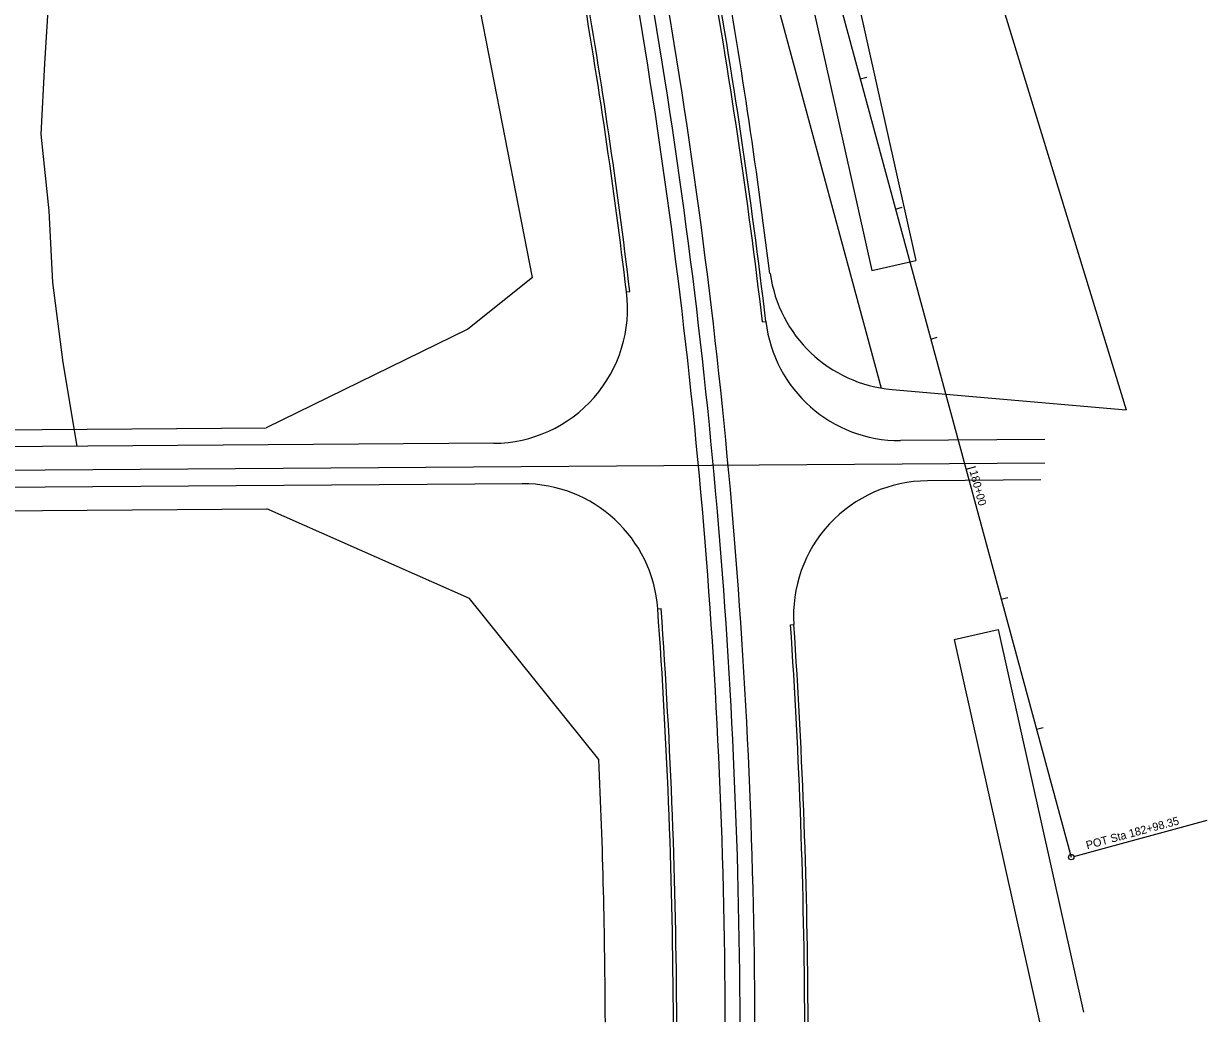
# Model space of a CAD drawing. Extents: x 264955 to 277281, y 268012 to 276549.
# Drawn here: x 276242 to 277121, y 269587 to 270328 of the extents above; entities that cross this region are included whole.
import ezdxf

# ---------------------------------------------------------------- set-up
doc = ezdxf.new("R2010")
doc.units = 0
for name, color, linetype in [('Alignment_EX_50 Centerline', 7, 'Continuous'), ('Level 3', 7, 'Continuous'), ('Level 32', 7, 'Continuous'), ('Level 6', 7, 'Continuous'), ('ROW_EX ROW Line', 7, 'Continuous'), ('ROW_EX_County or Township Lines', 7, 'Continuous'), ('Topo_Curb and Gutter', 7, 'Continuous'), ('Topo_EOP', 7, 'Continuous')]:
    doc.layers.add(name, color=color, linetype=linetype)

msp = doc.modelspace()

# ---------------------------------------------------------------- linework, layer by layer
at = {"layer": 'Alignment_EX_50 Centerline'}
msp.add_arc((272174.66, 269572.27), 4599.4, 0.18234, 10.01382, dxfattribs=at)
at = {"layer": 'Level 3'}
msp.add_line((277005.21, 270221.56), (277005.21, 270221.56), dxfattribs=at)
at = {"layer": 'Level 32'}
for p, q in [((276392.97, 272021.97), (277019.74, 269709.18)), ((276863.23, 270286.69), (276868.06, 270288)), ((276889.39, 270190.17), (276894.22, 270191.48)), ((276915.55, 270093.66), (276920.37, 270094.96)), ((276941.7, 269997.14), (276948.94, 269999.1)), ((276967.86, 269900.62), (276972.68, 269901.93)), ((276994.01, 269804.1), (276998.84, 269805.41)), ((277021.67, 269709.7), (277120.76, 269736.55))]:
    msp.add_line(p, q, dxfattribs=at)
msp.add_circle((277019.74, 269709.18), 2, dxfattribs=at)
at = {"layer": 'Level 6'}
msp.add_line((276886.78, 270056.3), (277060.45, 270041.16), dxfattribs=at)
for centre, radius, start, end in [((272174.66, 269572.27), 4656.4, 7.03258, 10.02254), ((276895.47, 270155.93), 100, 187.7661, 265.01543)]:
    msp.add_arc(centre, radius, start, end, dxfattribs=at)
at = {"layer": 'ROW_EX ROW Line'}
for p, q in [((276619.97, 270139.44), (276389.5, 271321.61)), ((276770.86, 270986.91), (277060.45, 270041.16)), ((276669.93, 270827.94), (276878.77, 270057.33)), ((276619.97, 270139.44), (276571.91, 270101.09)), ((276571.91, 270101.09), (276422.42, 270027.67)), ((274997.12, 270017.62), (276422.42, 270027.67)), ((275002.34, 269957.66), (276422.85, 269967.67)), ((276573.32, 269901.09), (276422.85, 269967.67)), ((276669.18, 269781.71), (276573.32, 269901.09)), ((276769.06, 269786.37), (276769.06, 269786.37))]:
    msp.add_line(p, q, dxfattribs=at)
msp.add_arc((272174.66, 269572.27), 4499.4, 0.18234, 2.66802, dxfattribs=at)
at = {"layer": 'ROW_EX_County or Township Lines'}
msp.add_line((273619.11, 269977.91), (277000.26, 270001.74), dxfattribs=at)
at = {"layer": 'Topo_Curb and Gutter'}
for centre, radius, start, end in [((272220.74, 269569.67), 4603.8, 6.6985, 10.15955), ((272182.35, 269573), 4580.7, 0.17441, 10.01584), ((272174.66, 269572.27), 4610.4, 0.18234, 10.01489), ((272164.33, 269584.04), 4558.06, 6.86304, 9.82781), ((272220.74, 269569.67), 4503.83, 0.21973, 4.12309), ((272220.74, 269569.67), 4603.8, 0.21496, 3.8866)]:
    msp.add_arc(centre, radius, start, end, dxfattribs=at)
at = {"layer": 'Topo_EOP'}
for p, q in [((276814.28, 270402.02), (276871.74, 270144.65)), ((276847.12, 270408.66), (276904.43, 270151.95)), ((276258.12, 270298.23), (276260.77, 270341.42)), ((276255.32, 270245.83), (276258.12, 270298.23)), ((276261.27, 270188.83), (276255.32, 270245.83)), ((276264.07, 270135.73), (276261.27, 270188.83)), ((276871.74, 270144.65), (276904.43, 270151.95)), ((276271.72, 270076.38), (276264.07, 270135.73)), ((276689.73, 270128.71), (276692.2, 270129.02)), ((276790.63, 270106.39), (276793.11, 270106.68)), ((276281.98, 270014.2), (276271.72, 270076.38)), ((276591.18, 270016.3), (275000.83, 270005.52)), ((277000.14, 270019.07), (276893.1, 270018.34)), ((276997.17, 269989.11), (276912.99, 269988.5)), ((276612.43, 269986.3), (275737, 269979.89)), ((276712.91, 269893.49), (276715.4, 269893.67)), ((276811.45, 269881.55), (276813.95, 269881.72)), ((276932.88, 269870.76), (276965.57, 269878.06)), ((276965.57, 269878.06), (277028.93, 269594.24)), ((276932.88, 269870.76), (276996.24, 269586.94))]:
    msp.add_line(p, q, dxfattribs=at)
for centre, radius, start, end in [((272220.74, 269569.67), 4601.3, 6.6985, 10.16076), ((272128.68, 269578.92), 4596.56, 6.87334, 9.81562), ((276590.5, 270116.3), 100, 270.38823, 7.13026), ((276892.43, 270118.34), 100, 186.6985, 270.38822), ((276613.16, 269886.3), 100, 4.12309, 90.41947), ((276913.72, 269888.5), 100, 90.4195, 183.8866), ((272220.74, 269569.67), 4506.33, 0.21961, 4.12309), ((272220.74, 269569.67), 4601.3, 0.21508, 3.8866)]:
    msp.add_arc(centre, radius, start, end, dxfattribs=at)

# ---------------------------------------------------------------- texts
at = {"layer": 'Level 32'}
for s, rotation, p in [(' 180+00', 285.16293, (276943.63, 269997.66)), ('POT Sta 182+98.35', 15.16293, (277031.63, 269714.99))]:
    msp.add_text(s, height=6, rotation=rotation, dxfattribs=at).set_placement(p)

doc.saveas('drawing.dxf')
